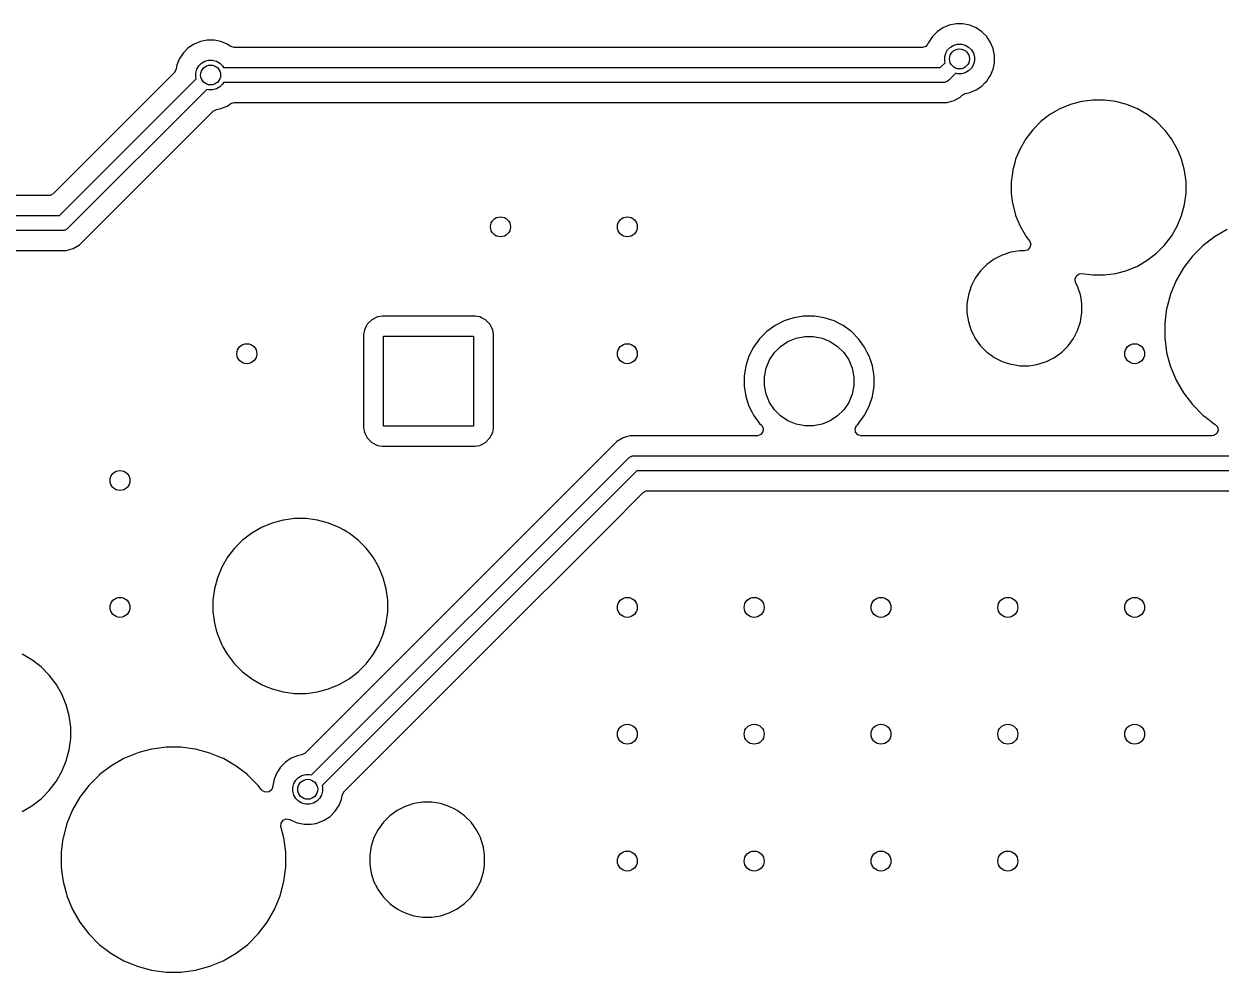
# Model space of a CAD drawing. Extents: x 2.6 to 14.2, y -9.4 to -3.8.
# Drawn here: x 3.607 to 4.551, y -6.618 to -5.871 of the extents above; entities that cross this region are included whole.
import ezdxf

# ---------------------------------------------------------------- set-up
doc = ezdxf.new("R2010")
doc.units = 0
doc.header["$MEASUREMENT"] = 0
doc.layers.add('BLACK', color=7, linetype='CONTINUOUS')

msp = doc.modelspace()

# ---------------------------------------------------------------- linework, layer by layer
at = {"layer": 'BLACK', "linetype": 'CONTINUOUS'}
for p, q in [((4.34242, -5.87057), (4.33709, -5.87163)), ((4.34785, -5.87057), (4.34242, -5.87057)), ((4.34242, -5.87057), (4.34242, -5.87057)), ((4.35318, -5.87163), (4.34785, -5.87057)), ((4.34785, -5.87057), (4.34785, -5.87057)), ((4.32756, -5.87673), (4.32372, -5.88057)), ((4.33207, -5.87371), (4.32756, -5.87673)), ((4.32756, -5.87673), (4.32756, -5.87673)), ((4.33709, -5.87163), (4.33207, -5.87371)), ((4.33207, -5.87371), (4.33207, -5.87371)), ((4.33709, -5.87163), (4.33709, -5.87163)), ((4.3582, -5.87371), (4.35318, -5.87163)), ((4.35318, -5.87163), (4.35318, -5.87163)), ((4.36272, -5.87673), (4.3582, -5.87371)), ((4.3582, -5.87371), (4.3582, -5.87371)), ((4.36656, -5.88057), (4.36272, -5.87673)), ((4.36272, -5.87673), (4.36272, -5.87673)), ((3.7371, -5.88942), (3.73326, -5.89326)), ((3.74162, -5.8864), (3.7371, -5.88942)), ((3.7371, -5.88942), (3.7371, -5.88942)), ((3.74664, -5.88432), (3.74162, -5.8864)), ((3.74162, -5.8864), (3.74162, -5.8864)), ((3.75197, -5.88326), (3.74664, -5.88432)), ((3.74664, -5.88432), (3.74664, -5.88432)), ((3.7574, -5.88326), (3.75197, -5.88326)), ((3.75197, -5.88326), (3.75197, -5.88326)), ((3.76273, -5.88432), (3.7574, -5.88326)), ((3.7574, -5.88326), (3.7574, -5.88326)), ((3.76775, -5.8864), (3.76273, -5.88432)), ((3.76273, -5.88432), (3.76273, -5.88432)), ((3.77066, -5.88834), (3.76775, -5.8864)), ((3.76775, -5.8864), (3.76775, -5.8864)), ((3.77073, -5.88839), (3.77066, -5.88834)), ((3.77337, -5.88917), (3.77073, -5.88839)), ((4.31575, -5.88917), (3.77337, -5.88917)), ((4.31592, -5.88916), (4.31575, -5.88917)), ((4.31853, -5.88829), (4.31592, -5.88916)), ((4.32026, -5.88615), (4.31853, -5.88829)), ((4.3207, -5.88509), (4.32026, -5.88615)), ((4.32372, -5.88057), (4.3207, -5.88509)), ((4.3207, -5.88509), (4.3207, -5.88509)), ((4.32372, -5.88057), (4.32372, -5.88057)), ((4.33577, -5.89096), (4.33795, -5.88878)), ((4.33795, -5.88878), (4.34062, -5.88724)), ((4.34062, -5.88724), (4.3436, -5.88644)), ((4.3436, -5.88644), (4.34668, -5.88644)), ((4.34668, -5.88644), (4.34966, -5.88724)), ((4.34966, -5.88724), (4.35233, -5.88878)), ((4.35233, -5.88878), (4.35451, -5.89096)), ((4.36958, -5.88509), (4.36656, -5.88057)), ((4.36656, -5.88057), (4.36656, -5.88057)), ((4.37137, -5.88943), (4.36958, -5.88509)), ((4.36958, -5.88509), (4.36958, -5.88509)), ((4.37166, -5.89011), (4.37137, -5.88943)), ((3.73024, -5.89778), (3.72817, -5.90279)), ((3.73025, -5.89777), (3.73024, -5.89778)), ((3.73326, -5.89326), (3.73025, -5.89777)), ((3.73326, -5.89326), (3.73326, -5.89326)), ((4.33343, -5.89661), (4.33423, -5.89363)), ((4.33343, -5.8997), (4.33343, -5.89661)), ((4.33423, -5.89363), (4.33577, -5.89096)), ((4.35451, -5.89096), (4.35605, -5.89363)), ((4.35605, -5.89363), (4.35685, -5.89661)), ((4.35685, -5.89661), (4.35685, -5.8997)), ((4.37272, -5.89544), (4.37166, -5.89011)), ((4.37166, -5.89011), (4.37166, -5.89011)), ((4.37166, -5.89011), (4.37166, -5.89011)), ((4.37272, -5.90087), (4.37272, -5.89544)), ((3.72748, -5.90623), (3.72621, -5.90866)), ((3.72817, -5.90279), (3.72748, -5.90623)), ((3.72817, -5.90279), (3.72817, -5.90279)), ((3.74298, -5.9093), (3.74377, -5.90632)), ((3.74377, -5.90632), (3.74531, -5.90365)), ((3.74531, -5.90365), (3.74749, -5.90147)), ((3.74749, -5.90147), (3.75017, -5.89993)), ((3.75017, -5.89993), (3.75314, -5.89913)), ((3.75314, -5.89913), (3.75623, -5.89913)), ((3.75623, -5.89913), (3.7592, -5.89993)), ((3.7592, -5.89993), (3.76188, -5.90147)), ((3.76188, -5.90147), (3.76406, -5.90365)), ((3.76406, -5.90365), (3.7648, -5.90493)), ((3.7648, -5.90493), (4.33001, -5.90493)), ((4.33001, -5.90493), (4.33381, -5.90113)), ((4.33381, -5.90113), (4.33343, -5.8997)), ((4.35233, -5.90752), (4.34966, -5.90907)), ((4.35451, -5.90534), (4.35233, -5.90752)), ((4.35605, -5.90267), (4.35451, -5.90534)), ((4.35685, -5.8997), (4.35605, -5.90267)), ((4.36958, -5.91122), (4.37166, -5.9062)), ((4.37166, -5.9062), (4.37233, -5.90279)), ((4.37233, -5.90279), (4.37272, -5.90087)), ((3.72615, -5.90873), (3.63047, -6.0044)), ((3.63557, -6.0216), (3.74336, -5.91381)), ((3.72621, -5.90866), (3.72615, -5.90873)), ((3.74298, -5.91238), (3.74298, -5.9093)), ((3.74336, -5.91381), (3.74298, -5.91238)), ((3.7648, -5.91674), (3.76406, -5.91803)), ((4.33245, -5.91674), (3.7648, -5.91674)), ((4.3336, -5.91663), (4.33245, -5.91674)), ((4.33449, -5.91627), (4.3336, -5.91663)), ((4.33573, -5.91575), (4.33449, -5.91627)), ((4.33663, -5.91501), (4.33573, -5.91575)), ((4.34216, -5.90948), (4.33663, -5.91501)), ((4.3436, -5.90986), (4.34216, -5.90948)), ((4.34668, -5.90986), (4.3436, -5.90986)), ((4.34966, -5.90907), (4.34668, -5.90986)), ((4.36272, -5.91958), (4.36516, -5.91713)), ((4.36516, -5.91713), (4.36656, -5.91573)), ((4.36656, -5.91573), (4.36785, -5.9138)), ((4.36785, -5.9138), (4.36958, -5.91122)), ((4.36958, -5.91122), (4.36958, -5.91122)), ((4.36958, -5.91122), (4.36958, -5.91122)), ((3.75171, -5.92216), (3.6422, -6.03168)), ((3.75314, -5.92255), (3.75171, -5.92216)), ((3.75623, -5.92255), (3.75314, -5.92255)), ((3.7592, -5.92175), (3.75623, -5.92255)), ((3.76188, -5.92021), (3.7592, -5.92175)), ((3.76406, -5.91803), (3.76188, -5.92021)), ((4.34576, -5.92818), (4.34725, -5.92669)), ((4.34725, -5.92669), (4.34966, -5.92537)), ((4.34966, -5.92537), (4.34974, -5.92536)), ((4.34974, -5.92536), (4.35318, -5.92467)), ((4.35318, -5.92467), (4.3582, -5.92259)), ((4.3582, -5.92259), (4.36272, -5.91958)), ((3.76273, -5.93736), (3.76775, -5.93528)), ((3.76775, -5.93528), (3.77066, -5.93333)), ((3.77066, -5.93333), (3.77328, -5.93251)), ((3.77328, -5.93251), (3.77337, -5.93251)), ((3.77337, -5.93251), (4.33531, -5.93251)), ((4.33531, -5.93251), (4.34082, -5.93103)), ((4.33531, -5.93251), (4.33531, -5.93251)), ((4.33531, -5.93251), (4.33531, -5.93251)), ((4.34082, -5.93103), (4.34576, -5.92818)), ((4.4326, -5.93408), (4.42426, -5.93754)), ((4.43846, -5.93251), (4.4326, -5.93408)), ((4.44133, -5.93174), (4.43846, -5.93251)), ((4.44176, -5.93169), (4.44133, -5.93174)), ((4.45028, -5.93056), (4.44176, -5.93169)), ((4.45029, -5.93056), (4.45028, -5.93056)), ((4.45932, -5.93056), (4.45029, -5.93056)), ((4.46625, -5.93148), (4.45932, -5.93056)), ((4.45932, -5.93056), (4.45932, -5.93056)), ((4.46828, -5.93174), (4.46625, -5.93148)), ((4.47495, -5.93353), (4.46828, -5.93174)), ((4.477, -5.93408), (4.47495, -5.93353)), ((4.48535, -5.93754), (4.477, -5.93408)), ((3.65133, -6.04485), (3.7568, -5.93938)), ((3.7568, -5.93938), (3.75921, -5.93806)), ((3.75921, -5.93806), (3.75929, -5.93804)), ((3.75929, -5.93804), (3.76273, -5.93736)), ((4.41643, -5.94205), (4.40926, -5.94755)), ((4.42426, -5.93754), (4.41643, -5.94205)), ((4.42426, -5.93754), (4.42426, -5.93754)), ((4.49317, -5.94205), (4.48535, -5.93754)), ((4.48535, -5.93754), (4.48535, -5.93754)), ((4.50034, -5.94755), (4.49317, -5.94205)), ((4.40288, -5.95394), (4.39738, -5.96111)), ((4.40926, -5.94755), (4.40288, -5.95394)), ((4.50673, -5.95394), (4.50034, -5.94755)), ((4.50034, -5.94755), (4.50034, -5.94755)), ((4.50717, -5.95452), (4.50673, -5.95394)), ((4.50673, -5.95394), (4.50673, -5.95394)), ((4.50673, -5.95394), (4.50673, -5.95394)), ((4.51223, -5.96111), (4.50717, -5.95452)), ((4.39738, -5.96111), (4.39286, -5.96893)), ((4.51674, -5.96893), (4.51223, -5.96111)), ((4.51223, -5.96111), (4.51223, -5.96111)), ((4.51223, -5.96111), (4.51223, -5.96111)), ((4.39286, -5.96893), (4.3894, -5.97728)), ((4.39286, -5.96893), (4.39286, -5.96893)), ((4.51675, -5.96893), (4.51674, -5.96893)), ((4.51674, -5.96893), (4.51674, -5.96893)), ((4.51799, -5.97194), (4.51675, -5.96893)), ((4.5202, -5.97728), (4.51799, -5.97194)), ((4.38865, -5.98009), (4.38718, -5.98559)), ((4.3894, -5.97728), (4.38865, -5.98009)), ((4.52254, -5.98601), (4.5202, -5.97728)), ((4.38706, -5.98601), (4.38588, -5.99496)), ((4.38718, -5.98559), (4.38706, -5.98601)), ((4.38706, -5.98601), (4.38706, -5.98601)), ((4.52372, -5.99496), (4.52254, -5.98601)), ((4.38588, -5.99496), (4.38588, -6.004)), ((4.52372, -6.004), (4.52372, -5.99496)), ((3.62702, -6.00583), (2.71056, -6.00583)), ((3.62806, -6.00572), (3.62702, -6.00583)), ((3.63047, -6.0044), (3.62806, -6.00572)), ((4.38588, -6.004), (4.38676, -6.01068)), ((4.38676, -6.01068), (4.38706, -6.01295)), ((4.52254, -6.01295), (4.52372, -6.004)), ((2.70198, -6.0216), (3.63557, -6.0216)), ((4.38706, -6.01295), (4.38925, -6.02111)), ((4.38925, -6.02111), (4.3894, -6.02168)), ((4.3894, -6.02168), (4.39286, -6.03003)), ((4.51674, -6.03003), (4.5202, -6.02168)), ((4.5202, -6.02168), (4.52254, -6.01295)), ((4.39286, -6.03003), (4.39286, -6.03003)), ((4.39286, -6.03003), (4.3968, -6.03686)), ((4.51223, -6.03785), (4.51674, -6.03003)), ((3.63802, -6.03341), (2.70198, -6.03341)), ((3.63917, -6.0333), (3.63802, -6.03341)), ((3.6403, -6.03283), (3.63917, -6.0333)), ((3.6413, -6.03241), (3.6403, -6.03283)), ((3.6422, -6.03168), (3.6413, -6.03241)), ((4.3968, -6.03686), (4.39738, -6.03785)), ((4.39738, -6.03785), (4.40025, -6.04159)), ((4.50673, -6.04502), (4.51223, -6.03785)), ((4.54619, -6.03834), (4.53697, -6.04542)), ((4.55624, -6.03254), (4.54619, -6.03834)), ((2.71056, -6.04918), (3.64087, -6.04918)), ((3.64087, -6.04918), (3.64639, -6.0477)), ((3.64087, -6.04918), (3.64087, -6.04918)), ((3.64087, -6.04918), (3.64087, -6.04918)), ((3.64639, -6.0477), (3.65133, -6.04485)), ((4.39271, -6.04945), (4.38567, -6.05056)), ((4.39637, -6.04945), (4.39271, -6.04945)), ((4.39877, -6.04882), (4.39637, -6.04945)), ((4.40069, -6.04685), (4.39877, -6.04882)), ((4.40025, -6.04159), (4.40124, -6.04416)), ((4.40124, -6.04416), (4.40069, -6.04685)), ((4.50034, -6.05141), (4.50673, -6.04502)), ((4.50673, -6.04502), (4.50673, -6.04502)), ((4.50673, -6.04502), (4.50673, -6.04502)), ((4.53697, -6.04542), (4.52876, -6.05363)), ((4.53697, -6.04542), (4.53697, -6.04542)), ((4.37254, -6.056), (4.36677, -6.06019)), ((4.37889, -6.05277), (4.37254, -6.056)), ((4.38567, -6.05056), (4.37889, -6.05277)), ((4.37889, -6.05277), (4.37889, -6.05277)), ((4.48535, -6.06142), (4.49317, -6.05691)), ((4.49317, -6.05691), (4.50034, -6.05141)), ((4.50034, -6.05141), (4.50034, -6.05141)), ((4.50034, -6.05141), (4.50034, -6.05141)), ((4.52876, -6.05363), (4.52169, -6.06284)), ((4.52876, -6.05363), (4.52876, -6.05363)), ((4.36173, -6.06523), (4.35754, -6.071)), ((4.36677, -6.06019), (4.36173, -6.06523)), ((4.36173, -6.06523), (4.36173, -6.06523)), ((4.36677, -6.06019), (4.36677, -6.06019)), ((4.43724, -6.06907), (4.43948, -6.06749)), ((4.43948, -6.06749), (4.4417, -6.06727)), ((4.4417, -6.06727), (4.45029, -6.0684)), ((4.45029, -6.0684), (4.45029, -6.0684)), ((4.45029, -6.0684), (4.45932, -6.0684)), ((4.45932, -6.0684), (4.46828, -6.06722)), ((4.45932, -6.0684), (4.45932, -6.0684)), ((4.46828, -6.06722), (4.477, -6.06488)), ((4.477, -6.06488), (4.48535, -6.06142)), ((4.52169, -6.06284), (4.51588, -6.0729)), ((4.3543, -6.07735), (4.3521, -6.08414)), ((4.35754, -6.071), (4.3543, -6.07735)), ((4.3543, -6.07735), (4.3543, -6.07735)), ((4.4362, -6.07162), (4.43724, -6.06907)), ((4.43671, -6.07432), (4.4362, -6.07162)), ((4.43825, -6.07735), (4.43671, -6.07432)), ((4.43849, -6.07807), (4.43825, -6.07735)), ((4.43825, -6.07735), (4.43825, -6.07735)), ((4.44046, -6.08414), (4.43849, -6.07807)), ((4.51588, -6.0729), (4.51144, -6.08363)), ((4.51588, -6.0729), (4.51588, -6.0729)), ((4.3521, -6.08414), (4.35098, -6.09118)), ((4.44092, -6.08708), (4.44046, -6.08414)), ((4.44157, -6.09118), (4.44092, -6.08708)), ((4.51144, -6.08363), (4.50851, -6.09454)), ((4.51144, -6.08363), (4.51144, -6.08363)), ((4.35098, -6.09118), (4.35098, -6.09831)), ((4.44157, -6.09831), (4.44157, -6.09118)), ((4.50843, -6.09485), (4.50691, -6.10637)), ((4.50851, -6.09454), (4.50843, -6.09485)), ((4.50843, -6.09485), (4.50843, -6.09485)), ((3.88172, -6.10385), (3.87819, -6.10738)), ((3.88617, -6.10158), (3.88172, -6.10385)), ((3.88172, -6.10385), (3.88172, -6.10385)), ((3.88172, -6.10385), (3.88172, -6.10385)), ((3.88668, -6.1015), (3.88617, -6.10158)), ((3.88987, -6.101), (3.88668, -6.1015)), ((3.96321, -6.101), (3.88987, -6.101)), ((3.96691, -6.10158), (3.96321, -6.101)), ((3.96823, -6.10226), (3.96691, -6.10158)), ((3.97136, -6.10385), (3.96823, -6.10226)), ((3.97489, -6.10738), (3.97136, -6.10385)), ((3.97136, -6.10385), (3.97136, -6.10385)), ((3.97136, -6.10385), (3.97136, -6.10385)), ((4.20688, -6.10475), (4.1997, -6.10841)), ((4.21455, -6.10226), (4.20688, -6.10475)), ((4.22217, -6.10105), (4.21455, -6.10226)), ((4.22251, -6.101), (4.22217, -6.10105)), ((4.23057, -6.101), (4.22251, -6.101)), ((4.2309, -6.10105), (4.23057, -6.101)), ((4.23853, -6.10226), (4.2309, -6.10105)), ((4.24619, -6.10475), (4.23853, -6.10226)), ((4.25086, -6.10713), (4.24619, -6.10475)), ((4.35098, -6.09831), (4.3521, -6.10535)), ((4.3521, -6.10535), (4.3543, -6.11213)), ((4.43825, -6.11213), (4.44046, -6.10535)), ((4.44046, -6.10535), (4.44105, -6.10158)), ((4.44105, -6.10158), (4.44157, -6.09831)), ((4.50691, -6.10637), (4.50691, -6.11798)), ((3.87592, -6.11183), (3.87534, -6.11552)), ((3.87534, -6.11552), (3.87534, -6.18887)), ((3.87767, -6.10841), (3.87592, -6.11183)), ((3.87819, -6.10738), (3.87767, -6.10841)), ((3.87819, -6.10738), (3.87819, -6.10738)), ((3.87819, -6.10738), (3.87819, -6.10738)), ((3.97716, -6.11183), (3.97489, -6.10738)), ((3.97489, -6.10738), (3.97489, -6.10738)), ((3.97489, -6.10738), (3.97489, -6.10738)), ((3.97774, -6.11552), (3.97716, -6.11183)), ((3.97774, -6.18887), (3.97774, -6.11552)), ((4.19318, -6.11314), (4.18749, -6.11884)), ((4.1997, -6.10841), (4.19318, -6.11314)), ((4.25337, -6.10841), (4.25086, -6.10713)), ((4.25989, -6.11314), (4.25337, -6.10841)), ((4.25337, -6.10841), (4.25337, -6.10841)), ((4.25337, -6.10841), (4.25337, -6.10841)), ((4.26559, -6.11884), (4.25989, -6.11314)), ((4.3543, -6.11213), (4.3543, -6.11213)), ((4.3543, -6.11213), (4.35613, -6.11572)), ((4.35613, -6.11572), (4.35665, -6.11674)), ((4.43502, -6.11848), (4.43825, -6.11213)), ((3.89111, -6.18763), (3.89111, -6.11676)), ((3.89111, -6.11676), (3.96197, -6.11676)), ((3.96197, -6.11676), (3.96197, -6.18763)), ((4.18275, -6.12536), (4.17909, -6.13254)), ((4.18749, -6.11884), (4.18275, -6.12536)), ((4.19915, -6.12972), (4.20406, -6.12481)), ((4.20406, -6.12481), (4.20984, -6.12095)), ((4.20984, -6.12095), (4.21625, -6.11829)), ((4.21625, -6.11829), (4.22307, -6.11693)), ((4.22307, -6.11693), (4.23001, -6.11693)), ((4.23001, -6.11693), (4.23683, -6.11829)), ((4.23683, -6.11829), (4.24324, -6.12095)), ((4.24324, -6.12095), (4.24902, -6.12481)), ((4.24902, -6.12481), (4.25393, -6.12972)), ((4.26952, -6.12425), (4.26559, -6.11884)), ((4.27033, -6.12536), (4.26952, -6.12425)), ((4.27244, -6.1295), (4.27033, -6.12536)), ((4.35665, -6.11674), (4.35754, -6.11848)), ((4.35754, -6.11848), (4.36173, -6.12425)), ((4.36173, -6.12425), (4.36173, -6.12425)), ((4.36173, -6.12425), (4.36677, -6.12929)), ((4.42578, -6.12929), (4.43083, -6.12425)), ((4.43083, -6.12425), (4.43502, -6.11848)), ((4.50691, -6.11798), (4.50809, -6.1269)), ((4.17909, -6.13254), (4.1766, -6.14021)), ((4.19529, -6.13549), (4.19915, -6.12972)), ((4.25393, -6.12972), (4.25779, -6.13549)), ((4.27399, -6.13254), (4.27244, -6.1295)), ((4.27465, -6.13457), (4.27399, -6.13254)), ((4.27399, -6.13254), (4.27399, -6.13254)), ((4.27399, -6.13254), (4.27399, -6.13254)), ((4.27648, -6.14021), (4.27465, -6.13457)), ((4.36677, -6.12929), (4.36677, -6.12929)), ((4.36677, -6.12929), (4.3698, -6.13149)), ((4.3698, -6.13149), (4.37254, -6.13348)), ((4.37254, -6.13348), (4.37623, -6.13537)), ((4.41366, -6.13672), (4.42002, -6.13348)), ((4.42002, -6.13348), (4.42578, -6.12929)), ((4.50809, -6.1269), (4.50843, -6.1295)), ((4.50843, -6.1295), (4.5113, -6.14021)), ((4.1766, -6.14021), (4.17534, -6.14817)), ((4.19128, -6.14872), (4.19263, -6.14191)), ((4.19263, -6.14191), (4.19529, -6.13549)), ((4.25779, -6.13549), (4.26045, -6.14191)), ((4.26045, -6.14191), (4.2618, -6.14872)), ((4.27702, -6.14361), (4.27648, -6.14021)), ((4.27774, -6.14817), (4.27702, -6.14361)), ((4.37623, -6.13537), (4.37889, -6.13672)), ((4.37889, -6.13672), (4.37889, -6.13672)), ((4.37889, -6.13672), (4.38114, -6.13745)), ((4.38114, -6.13745), (4.38567, -6.13892)), ((4.38567, -6.13892), (4.38893, -6.13944)), ((4.38893, -6.13944), (4.39271, -6.14004)), ((4.39271, -6.14004), (4.39271, -6.14004)), ((4.39271, -6.14004), (4.39984, -6.14004)), ((4.39984, -6.14004), (4.40326, -6.1395)), ((4.40326, -6.1395), (4.40688, -6.13892)), ((4.40688, -6.13892), (4.41366, -6.13672)), ((4.5113, -6.14021), (4.51144, -6.14071)), ((4.51144, -6.14071), (4.51144, -6.14072)), ((4.51144, -6.14072), (4.51588, -6.15144)), ((4.17534, -6.14817), (4.17534, -6.15623)), ((4.19128, -6.15567), (4.19128, -6.14872)), ((4.2618, -6.14872), (4.2618, -6.15567)), ((4.27774, -6.15623), (4.27774, -6.14817)), ((4.51588, -6.15144), (4.51588, -6.15145)), ((4.51588, -6.15145), (4.52169, -6.1615)), ((4.17534, -6.15623), (4.1766, -6.16419)), ((4.19263, -6.16248), (4.19128, -6.15567)), ((4.19529, -6.1689), (4.19263, -6.16248)), ((4.26045, -6.16248), (4.25779, -6.1689)), ((4.2618, -6.15567), (4.26045, -6.16248)), ((4.27648, -6.16419), (4.27774, -6.15623)), ((4.52169, -6.1615), (4.52876, -6.17072)), ((4.1766, -6.16419), (4.17909, -6.17185)), ((4.17909, -6.17185), (4.18136, -6.1763)), ((4.19915, -6.17468), (4.19529, -6.1689)), ((4.25779, -6.1689), (4.25393, -6.17468)), ((4.27033, -6.17903), (4.27399, -6.17185)), ((4.27399, -6.17185), (4.27648, -6.16419)), ((4.52876, -6.17072), (4.52876, -6.17072)), ((4.52876, -6.17072), (4.53697, -6.17893)), ((4.18136, -6.1763), (4.1827, -6.17893)), ((4.1827, -6.17893), (4.18275, -6.17903)), ((4.18275, -6.17903), (4.18749, -6.18555)), ((4.20406, -6.17959), (4.19915, -6.17468)), ((4.20984, -6.18345), (4.20406, -6.17959)), ((4.24902, -6.17959), (4.24324, -6.18345)), ((4.25393, -6.17468), (4.24902, -6.17959)), ((4.26559, -6.18555), (4.26836, -6.18174)), ((4.26836, -6.18174), (4.27033, -6.17903)), ((4.53697, -6.17893), (4.53697, -6.17893)), ((4.53697, -6.17893), (4.53948, -6.18086)), ((4.53948, -6.18086), (4.54619, -6.186)), ((3.87534, -6.18887), (3.87571, -6.19122)), ((3.87571, -6.19122), (3.87592, -6.19256)), ((3.96197, -6.18763), (3.89111, -6.18763)), ((3.97716, -6.19256), (3.97763, -6.18958)), ((3.97763, -6.18958), (3.97774, -6.18887)), ((4.18749, -6.18555), (4.18891, -6.18697)), ((4.18891, -6.18697), (4.19023, -6.18939)), ((4.19023, -6.18939), (4.19003, -6.19213)), ((4.21625, -6.1861), (4.20984, -6.18345)), ((4.22307, -6.18746), (4.21625, -6.1861)), ((4.23001, -6.18746), (4.22307, -6.18746)), ((4.23683, -6.1861), (4.23001, -6.18746)), ((4.24324, -6.18345), (4.23683, -6.1861)), ((4.26279, -6.18973), (4.26393, -6.18723)), ((4.26318, -6.19245), (4.26279, -6.18973)), ((4.26393, -6.18723), (4.26417, -6.18697)), ((4.26417, -6.18697), (4.26487, -6.18628)), ((4.26487, -6.18628), (4.26559, -6.18555)), ((4.26559, -6.18555), (4.26559, -6.18555)), ((4.26559, -6.18555), (4.26559, -6.18555)), ((4.54619, -6.186), (4.54652, -6.1862)), ((4.54652, -6.1862), (4.54842, -6.18819)), ((4.54894, -6.19089), (4.54792, -6.19344)), ((4.54842, -6.18819), (4.54894, -6.19089)), ((4.07492, -6.19964), (3.82912, -6.44544)), ((3.87592, -6.19256), (3.87819, -6.19701)), ((3.87819, -6.19701), (3.87819, -6.19701)), ((3.87819, -6.19701), (3.87819, -6.19701)), ((3.87819, -6.19701), (3.88172, -6.20055)), ((3.88172, -6.20055), (3.88172, -6.20055)), ((3.88172, -6.20055), (3.88172, -6.20055)), ((3.88172, -6.20055), (3.88617, -6.20281)), ((3.96691, -6.20281), (3.97136, -6.20055)), ((3.97136, -6.20055), (3.97489, -6.19701)), ((3.97489, -6.19701), (3.97716, -6.19256)), ((3.97716, -6.19256), (3.97716, -6.19256)), ((3.97716, -6.19256), (3.97716, -6.19256)), ((4.07986, -6.19678), (4.07492, -6.19964)), ((4.07492, -6.19964), (4.07492, -6.19964)), ((4.08156, -6.19633), (4.07986, -6.19678)), ((4.08537, -6.19531), (4.08156, -6.19633)), ((4.18545, -6.19531), (4.08537, -6.19531)), ((4.1858, -6.19529), (4.18545, -6.19531)), ((4.18838, -6.19433), (4.1858, -6.19529)), ((4.19003, -6.19213), (4.18838, -6.19433)), ((4.26498, -6.19453), (4.26318, -6.19245)), ((4.26762, -6.19531), (4.26498, -6.19453)), ((4.54408, -6.19531), (4.26762, -6.19531)), ((4.54568, -6.19504), (4.54408, -6.19531)), ((4.54792, -6.19344), (4.54568, -6.19504)), ((3.88617, -6.20281), (3.88617, -6.20281)), ((3.88617, -6.20281), (3.88987, -6.2034)), ((3.88987, -6.2034), (3.88987, -6.2034)), ((3.88987, -6.2034), (3.96321, -6.2034)), ((3.96321, -6.2034), (3.96691, -6.20281)), ((3.83421, -6.46265), (4.08405, -6.2128)), ((4.08405, -6.2128), (4.08495, -6.21207)), ((4.08495, -6.21207), (4.08633, -6.2115)), ((4.08633, -6.2115), (4.08708, -6.21119)), ((4.08708, -6.21119), (4.08823, -6.21107)), ((4.08823, -6.21107), (5.513, -6.21107)), ((4.09067, -6.22289), (3.84256, -6.471)), ((5.51545, -6.22289), (4.09067, -6.22289)), ((4.09578, -6.24008), (4.09819, -6.23877)), ((4.09819, -6.23877), (4.09923, -6.23865)), ((4.09923, -6.23865), (5.5183, -6.23865)), ((4.06679, -6.26907), (4.09578, -6.24008)), ((3.80323, -6.26405), (3.79489, -6.26751)), ((3.80908, -6.26249), (3.80323, -6.26405)), ((3.81196, -6.26171), (3.80908, -6.26249)), ((3.81239, -6.26166), (3.81196, -6.26171)), ((3.82092, -6.26054), (3.81239, -6.26166)), ((3.82995, -6.26054), (3.82092, -6.26054)), ((3.82092, -6.26054), (3.82092, -6.26054)), ((3.83708, -6.26147), (3.82995, -6.26054)), ((3.82995, -6.26054), (3.82995, -6.26054)), ((3.83891, -6.26171), (3.83708, -6.26147)), ((3.84576, -6.26355), (3.83891, -6.26171)), ((3.84763, -6.26405), (3.84576, -6.26355)), ((3.85598, -6.26751), (3.84763, -6.26405)), ((3.78706, -6.27203), (3.7799, -6.27753)), ((3.79489, -6.26751), (3.78706, -6.27203)), ((3.79489, -6.26751), (3.79489, -6.26751)), ((3.85949, -6.26954), (3.85598, -6.26751)), ((3.85598, -6.26751), (3.85598, -6.26751)), ((3.86204, -6.27101), (3.85949, -6.26954)), ((3.8638, -6.27203), (3.86204, -6.27101)), ((3.87097, -6.27753), (3.8638, -6.27203)), ((3.97099, -6.36487), (4.06679, -6.26907)), ((3.77351, -6.28391), (3.76801, -6.29108)), ((3.7799, -6.27753), (3.77351, -6.28391)), ((3.87736, -6.28391), (3.87097, -6.27753)), ((3.87097, -6.27753), (3.87097, -6.27753)), ((3.8784, -6.28527), (3.87736, -6.28391)), ((3.87736, -6.28391), (3.87736, -6.28391)), ((3.87736, -6.28391), (3.87736, -6.28391)), ((3.88286, -6.29108), (3.8784, -6.28527)), ((3.76801, -6.29108), (3.76349, -6.29891)), ((3.88738, -6.29891), (3.88286, -6.29108)), ((3.88286, -6.29108), (3.88286, -6.29108)), ((3.88286, -6.29108), (3.88286, -6.29108)), ((3.76349, -6.29891), (3.76003, -6.30725)), ((3.76349, -6.29891), (3.76349, -6.29891)), ((3.89083, -6.30725), (3.88738, -6.29891)), ((3.76003, -6.30725), (3.75769, -6.31598)), ((3.89317, -6.31598), (3.89083, -6.30725)), ((3.75769, -6.31598), (3.75652, -6.32494)), ((3.75769, -6.31598), (3.75769, -6.31598)), ((3.89435, -6.32494), (3.89317, -6.31598)), ((3.75652, -6.32494), (3.75652, -6.33397)), ((3.89435, -6.33397), (3.89435, -6.32494)), ((3.75652, -6.33397), (3.75719, -6.3391)), ((3.75719, -6.3391), (3.75769, -6.34293)), ((3.89317, -6.34293), (3.89435, -6.33397)), ((3.75769, -6.34293), (3.75918, -6.34847)), ((3.75918, -6.34847), (3.76003, -6.35165)), ((3.76003, -6.35165), (3.76349, -6.36)), ((3.88738, -6.36), (3.89083, -6.35165)), ((3.89083, -6.35165), (3.89317, -6.34293)), ((3.76349, -6.36), (3.76349, -6.36)), ((3.76349, -6.36), (3.76444, -6.36164)), ((3.88286, -6.36782), (3.88738, -6.36)), ((3.6138, -6.37203), (3.60598, -6.36751)), ((3.76444, -6.36164), (3.76783, -6.36752)), ((3.76783, -6.36752), (3.76801, -6.36782)), ((3.76801, -6.36782), (3.77351, -6.37499)), ((3.85977, -6.47609), (3.97099, -6.36487)), ((3.87736, -6.37499), (3.88286, -6.36782)), ((3.62097, -6.37753), (3.6138, -6.37203)), ((3.62736, -6.38391), (3.62097, -6.37753)), ((3.62097, -6.37753), (3.62097, -6.37753)), ((3.77351, -6.37499), (3.77351, -6.37499)), ((3.77351, -6.37499), (3.77989, -6.38138)), ((3.87097, -6.38138), (3.87736, -6.37499)), ((3.87736, -6.37499), (3.87736, -6.37499)), ((3.87736, -6.37499), (3.87736, -6.37499)), ((3.63286, -6.39108), (3.62736, -6.38391)), ((3.62736, -6.38391), (3.62736, -6.38391)), ((3.77989, -6.38138), (3.7799, -6.38138)), ((3.7799, -6.38138), (3.7799, -6.38138)), ((3.7799, -6.38138), (3.78156, -6.38266)), ((3.78156, -6.38266), (3.78706, -6.38688)), ((3.78706, -6.38688), (3.78706, -6.38688)), ((3.78706, -6.38688), (3.78706, -6.38688)), ((3.78706, -6.38688), (3.79489, -6.3914)), ((3.85598, -6.3914), (3.8638, -6.38688)), ((3.8638, -6.38688), (3.87097, -6.38138)), ((3.87097, -6.38138), (3.87097, -6.38138)), ((3.87097, -6.38138), (3.87097, -6.38138)), ((3.63738, -6.39891), (3.63286, -6.39108)), ((3.63286, -6.39108), (3.63286, -6.39108)), ((3.63286, -6.39108), (3.63286, -6.39108)), ((3.6382, -6.40089), (3.63738, -6.39891)), ((3.63738, -6.39891), (3.63738, -6.39891)), ((3.63738, -6.39891), (3.63738, -6.39891)), ((3.79489, -6.3914), (3.79489, -6.3914)), ((3.79489, -6.3914), (3.79489, -6.3914)), ((3.79489, -6.3914), (3.79779, -6.3926)), ((3.79779, -6.3926), (3.80323, -6.39485)), ((3.80323, -6.39485), (3.81196, -6.39719)), ((3.81196, -6.39719), (3.82092, -6.39837)), ((3.82092, -6.39837), (3.82092, -6.39837)), ((3.82092, -6.39837), (3.82995, -6.39837)), ((3.82995, -6.39837), (3.83891, -6.39719)), ((3.82995, -6.39837), (3.82995, -6.39837)), ((3.83891, -6.39719), (3.84763, -6.39485)), ((3.84763, -6.39485), (3.85598, -6.3914)), ((3.64083, -6.40725), (3.6382, -6.40089)), ((3.64317, -6.41598), (3.64083, -6.40725)), ((3.64435, -6.42494), (3.64317, -6.41598)), ((3.64435, -6.43397), (3.64435, -6.42494)), ((3.64317, -6.44293), (3.64435, -6.43397)), ((3.64083, -6.45165), (3.64317, -6.44293)), ((3.69689, -6.44537), (3.68616, -6.44982)), ((3.69802, -6.44507), (3.69689, -6.44537)), ((3.69689, -6.44537), (3.69689, -6.44537)), ((3.70811, -6.44237), (3.69802, -6.44507)), ((3.70866, -6.44229), (3.70811, -6.44237)), ((3.71963, -6.44085), (3.70866, -6.44229)), ((3.73124, -6.44085), (3.71963, -6.44085)), ((3.71963, -6.44085), (3.71963, -6.44085)), ((3.74045, -6.44206), (3.73124, -6.44085)), ((3.73124, -6.44085), (3.73124, -6.44085)), ((3.74276, -6.44237), (3.74045, -6.44206)), ((3.75397, -6.44537), (3.74276, -6.44237)), ((3.7647, -6.44982), (3.75397, -6.44537)), ((3.75397, -6.44537), (3.75397, -6.44537)), ((3.75397, -6.44537), (3.75397, -6.44537)), ((3.82912, -6.44544), (3.8267, -6.44676)), ((3.63738, -6.46), (3.64083, -6.45165)), ((3.6761, -6.45562), (3.66689, -6.46269)), ((3.68616, -6.44982), (3.6761, -6.45562)), ((3.68616, -6.44982), (3.68616, -6.44982)), ((3.76471, -6.44982), (3.7647, -6.44982)), ((3.77476, -6.45562), (3.76471, -6.44982)), ((3.78398, -6.46269), (3.77476, -6.45562)), ((3.81365, -6.45255), (3.80981, -6.4564)), ((3.81817, -6.44954), (3.81365, -6.45255)), ((3.81365, -6.45255), (3.81365, -6.45255)), ((3.82319, -6.44746), (3.81817, -6.44954)), ((3.81817, -6.44954), (3.81817, -6.44954)), ((3.82662, -6.44677), (3.82319, -6.44746)), ((3.82319, -6.44746), (3.82319, -6.44746)), ((3.8267, -6.44676), (3.82662, -6.44677)), ((3.63286, -6.46782), (3.63738, -6.46)), ((3.66689, -6.4627), (3.65868, -6.47091)), ((3.66689, -6.46269), (3.66689, -6.4627)), ((3.78398, -6.4627), (3.78398, -6.46269)), ((3.79219, -6.47091), (3.78398, -6.4627)), ((3.80679, -6.46091), (3.80471, -6.46593)), ((3.80981, -6.4564), (3.80679, -6.46091)), ((3.80679, -6.46091), (3.80679, -6.46091)), ((3.80981, -6.4564), (3.80981, -6.4564)), ((3.82186, -6.46679), (3.82404, -6.46461)), ((3.82404, -6.46461), (3.82671, -6.46306)), ((3.82671, -6.46306), (3.82969, -6.46227)), ((3.82969, -6.46227), (3.83277, -6.46227)), ((3.83277, -6.46227), (3.83421, -6.46265)), ((3.62736, -6.47499), (3.63286, -6.46782)), ((3.65868, -6.47091), (3.6516, -6.48012)), ((3.65868, -6.47091), (3.65868, -6.47091)), ((3.79387, -6.47309), (3.79219, -6.47091)), ((3.79219, -6.47091), (3.79219, -6.47091)), ((3.79219, -6.47091), (3.79219, -6.47091)), ((3.7949, -6.47444), (3.79387, -6.47309)), ((3.79557, -6.47515), (3.7949, -6.47444)), ((3.80288, -6.4741), (3.8008, -6.47591)), ((3.80365, -6.47146), (3.80288, -6.4741)), ((3.80471, -6.46593), (3.80365, -6.47126)), ((3.80365, -6.47126), (3.80365, -6.47146)), ((3.80471, -6.46593), (3.80471, -6.46593)), ((3.81952, -6.47243), (3.82032, -6.46946)), ((3.81952, -6.47552), (3.81952, -6.47243)), ((3.82032, -6.46946), (3.82186, -6.46679)), ((3.84256, -6.471), (3.84294, -6.47243)), ((3.84294, -6.47243), (3.84294, -6.47552)), ((3.6138, -6.48688), (3.62097, -6.48138)), ((3.62097, -6.48138), (3.62736, -6.47499)), ((3.62097, -6.48138), (3.62097, -6.48138)), ((3.62097, -6.48138), (3.62097, -6.48138)), ((3.62736, -6.47499), (3.62736, -6.47499)), ((3.62736, -6.47499), (3.62736, -6.47499)), ((3.6516, -6.48012), (3.6458, -6.49018)), ((3.79808, -6.4763), (3.79557, -6.47515)), ((3.8008, -6.47591), (3.79808, -6.4763)), ((3.82032, -6.4785), (3.81952, -6.47552)), ((3.82186, -6.48117), (3.82032, -6.4785)), ((3.82404, -6.48335), (3.82186, -6.48117)), ((3.82671, -6.48489), (3.82404, -6.48335)), ((3.83842, -6.48335), (3.83575, -6.48489)), ((3.8406, -6.48117), (3.83842, -6.48335)), ((3.84214, -6.4785), (3.8406, -6.48117)), ((3.84294, -6.47552), (3.84214, -6.4785)), ((3.85567, -6.48704), (3.85775, -6.48202)), ((3.85775, -6.48202), (3.85843, -6.47859)), ((3.85843, -6.47859), (3.85971, -6.47615)), ((3.85971, -6.47615), (3.85977, -6.47609)), ((3.92187, -6.48416), (3.91483, -6.48527)), ((3.929, -6.48416), (3.92187, -6.48416)), ((3.92187, -6.48416), (3.92187, -6.48416)), ((3.93604, -6.48527), (3.929, -6.48416)), ((3.929, -6.48416), (3.929, -6.48416)), ((3.60598, -6.4914), (3.6138, -6.48688)), ((3.6458, -6.49018), (3.64135, -6.50091)), ((3.6458, -6.49018), (3.6458, -6.49018)), ((3.82969, -6.48569), (3.82671, -6.48489)), ((3.83277, -6.48569), (3.82969, -6.48569)), ((3.83575, -6.48489), (3.83277, -6.48569)), ((3.84881, -6.4954), (3.85265, -6.49156)), ((3.85265, -6.49156), (3.85567, -6.48704)), ((3.90169, -6.49071), (3.89593, -6.4949)), ((3.90805, -6.48748), (3.90169, -6.49071)), ((3.91483, -6.48527), (3.90805, -6.48748)), ((3.90805, -6.48748), (3.90805, -6.48748)), ((3.94282, -6.48748), (3.93604, -6.48527)), ((3.94714, -6.48968), (3.94282, -6.48748)), ((3.94282, -6.48748), (3.94282, -6.48748)), ((3.94917, -6.49071), (3.94714, -6.48968)), ((3.95494, -6.4949), (3.94917, -6.49071)), ((3.94917, -6.49071), (3.94917, -6.49071)), ((3.94917, -6.49071), (3.94917, -6.49071)), ((3.64135, -6.50091), (3.63835, -6.51213)), ((3.64135, -6.50091), (3.64135, -6.50091)), ((3.81017, -6.50336), (3.81023, -6.50061)), ((3.81023, -6.50061), (3.81178, -6.49833)), ((3.81178, -6.49833), (3.8143, -6.49725)), ((3.8143, -6.49725), (3.81702, -6.4977)), ((3.81702, -6.4977), (3.8176, -6.49803)), ((3.8176, -6.49803), (3.81817, -6.49842)), ((3.81817, -6.49842), (3.81817, -6.49842)), ((3.81817, -6.49842), (3.81817, -6.49842)), ((3.81817, -6.49842), (3.82279, -6.50033)), ((3.82279, -6.50033), (3.82319, -6.5005)), ((3.82319, -6.5005), (3.82319, -6.5005)), ((3.82319, -6.5005), (3.82319, -6.5005)), ((3.82319, -6.5005), (3.82852, -6.50156)), ((3.82852, -6.50156), (3.82852, -6.50156)), ((3.82852, -6.50156), (3.83395, -6.50156)), ((3.83395, -6.50156), (3.83753, -6.50084)), ((3.83753, -6.50084), (3.83928, -6.5005)), ((3.83928, -6.5005), (3.84381, -6.49862)), ((3.84381, -6.49862), (3.8443, -6.49842)), ((3.8443, -6.49842), (3.84881, -6.4954)), ((3.8443, -6.49842), (3.8443, -6.49842)), ((3.8443, -6.49842), (3.8443, -6.49842)), ((3.89088, -6.49995), (3.88669, -6.50571)), ((3.89593, -6.4949), (3.89088, -6.49994)), ((3.89088, -6.49994), (3.89088, -6.49995)), ((3.89593, -6.4949), (3.89593, -6.4949)), ((3.95998, -6.49994), (3.95494, -6.4949)), ((3.95494, -6.4949), (3.95494, -6.4949)), ((3.95998, -6.49995), (3.95998, -6.49994)), ((3.96236, -6.50321), (3.95998, -6.49995)), ((3.63835, -6.51213), (3.63828, -6.51265)), ((3.81252, -6.51213), (3.81017, -6.50336)), ((3.81404, -6.52365), (3.81252, -6.51213)), ((3.88346, -6.51207), (3.88125, -6.51885)), ((3.88669, -6.50571), (3.88346, -6.51207)), ((3.88346, -6.51207), (3.88346, -6.51207)), ((3.96417, -6.50571), (3.96236, -6.50321)), ((3.96602, -6.50933), (3.96417, -6.50571)), ((3.96741, -6.51207), (3.96602, -6.50933)), ((3.96797, -6.51378), (3.96741, -6.51207)), ((3.96741, -6.51207), (3.96741, -6.51207)), ((3.63828, -6.51265), (3.63683, -6.52365)), ((3.88125, -6.51885), (3.88014, -6.52589)), ((3.96961, -6.51885), (3.96797, -6.51378)), ((3.96973, -6.51958), (3.96961, -6.51885)), ((3.96996, -6.52103), (3.96973, -6.51958)), ((3.97005, -6.52161), (3.96996, -6.52103)), ((3.97073, -6.52589), (3.97005, -6.52161)), ((3.63683, -6.52365), (3.63683, -6.53526)), ((3.81404, -6.52589), (3.81404, -6.52365)), ((3.81404, -6.53526), (3.81404, -6.52589)), ((3.88014, -6.52589), (3.88014, -6.53302)), ((3.97073, -6.53302), (3.97073, -6.52589)), ((3.63683, -6.53526), (3.6379, -6.54336)), ((3.81252, -6.54678), (3.81404, -6.53526)), ((3.88014, -6.53302), (3.88125, -6.54006)), ((3.88125, -6.54006), (3.88346, -6.54684)), ((3.96741, -6.54684), (3.96961, -6.54006)), ((3.96961, -6.54006), (3.97024, -6.53609)), ((3.97024, -6.53609), (3.97073, -6.53302)), ((3.6379, -6.54336), (3.63835, -6.54678)), ((3.63835, -6.54678), (3.64095, -6.55648)), ((3.80951, -6.55799), (3.81252, -6.54678)), ((3.88346, -6.54684), (3.88346, -6.54684)), ((3.88346, -6.54684), (3.88566, -6.55116)), ((3.96417, -6.55319), (3.96741, -6.54684)), ((3.64095, -6.55648), (3.64135, -6.55799)), ((3.64135, -6.55799), (3.64135, -6.55799)), ((3.64135, -6.55799), (3.6458, -6.56872)), ((3.80507, -6.56872), (3.80951, -6.55799)), ((3.88566, -6.55116), (3.88661, -6.55302)), ((3.88661, -6.55302), (3.88669, -6.55319)), ((3.88669, -6.55319), (3.89088, -6.55896)), ((3.89088, -6.55896), (3.89088, -6.55896)), ((3.89088, -6.55896), (3.89593, -6.564)), ((3.95494, -6.564), (3.95998, -6.55896)), ((3.95998, -6.55896), (3.96417, -6.55319)), ((3.6458, -6.56872), (3.6458, -6.56872)), ((3.6458, -6.56872), (3.6516, -6.57878)), ((3.79926, -6.57878), (3.80507, -6.56872)), ((3.89593, -6.564), (3.89593, -6.564)), ((3.89593, -6.564), (3.89838, -6.56579)), ((3.89838, -6.56579), (3.90169, -6.56819)), ((3.90169, -6.56819), (3.90465, -6.5697)), ((3.94282, -6.57143), (3.94917, -6.56819)), ((3.94917, -6.56819), (3.95494, -6.564)), ((3.90465, -6.5697), (3.90805, -6.57143)), ((3.90805, -6.57143), (3.90805, -6.57143)), ((3.90805, -6.57143), (3.91092, -6.57236)), ((3.91092, -6.57236), (3.91483, -6.57363)), ((3.91483, -6.57363), (3.91809, -6.57415)), ((3.91809, -6.57415), (3.92187, -6.57475)), ((3.92187, -6.57475), (3.92187, -6.57475)), ((3.92187, -6.57475), (3.929, -6.57475)), ((3.929, -6.57475), (3.93241, -6.57421)), ((3.93241, -6.57421), (3.93604, -6.57363)), ((3.93604, -6.57363), (3.94282, -6.57143)), ((3.6516, -6.57878), (3.65868, -6.588)), ((3.65868, -6.588), (3.65868, -6.588)), ((3.65868, -6.588), (3.66689, -6.59621)), ((3.78398, -6.59621), (3.79219, -6.588)), ((3.79219, -6.588), (3.79926, -6.57878)), ((3.66689, -6.59621), (3.66689, -6.59621)), ((3.66689, -6.59621), (3.6761, -6.60328)), ((3.77476, -6.60328), (3.78398, -6.59621)), ((3.6761, -6.60328), (3.68616, -6.60909)), ((3.7647, -6.60909), (3.77476, -6.60328)), ((3.68616, -6.60909), (3.68616, -6.60909)), ((3.68616, -6.60909), (3.68616, -6.60909)), ((3.68616, -6.60909), (3.69369, -6.61221)), ((3.69369, -6.61221), (3.69616, -6.61323)), ((3.69616, -6.61323), (3.69689, -6.61353)), ((3.69689, -6.61353), (3.70811, -6.61654)), ((3.74276, -6.61654), (3.75397, -6.61353)), ((3.75397, -6.61353), (3.7647, -6.60909)), ((3.70811, -6.61654), (3.71963, -6.61806)), ((3.71963, -6.61806), (3.71963, -6.61806)), ((3.71963, -6.61806), (3.73124, -6.61806)), ((3.73124, -6.61806), (3.74276, -6.61654)), ((3.73124, -6.61806), (3.73124, -6.61806))]:
    msp.add_line(p, q, dxfattribs=at)
at = {"layer": 'BLACK'}
for centre in [(4.34514, -5.89815), (3.75469, -5.91084), (3.98323, -6.03054), (4.08323, -6.03054), (3.78323, -6.13054), (4.08323, -6.13054), (4.48323, -6.13054), (3.68323, -6.23054), (3.68323, -6.33054), (4.08323, -6.33054), (4.18323, -6.33054), (4.28323, -6.33054), (4.38323, -6.33054), (4.48323, -6.33054), (4.08323, -6.43054), (4.18323, -6.43054), (4.28323, -6.43054), (4.38323, -6.43054), (4.48323, -6.43054), (3.83123, -6.47398), (4.08323, -6.53054), (4.18323, -6.53054), (4.28323, -6.53054), (4.38323, -6.53054)]:
    msp.add_circle(centre, 0.00787, dxfattribs=at)

doc.saveas('drawing.dxf')
